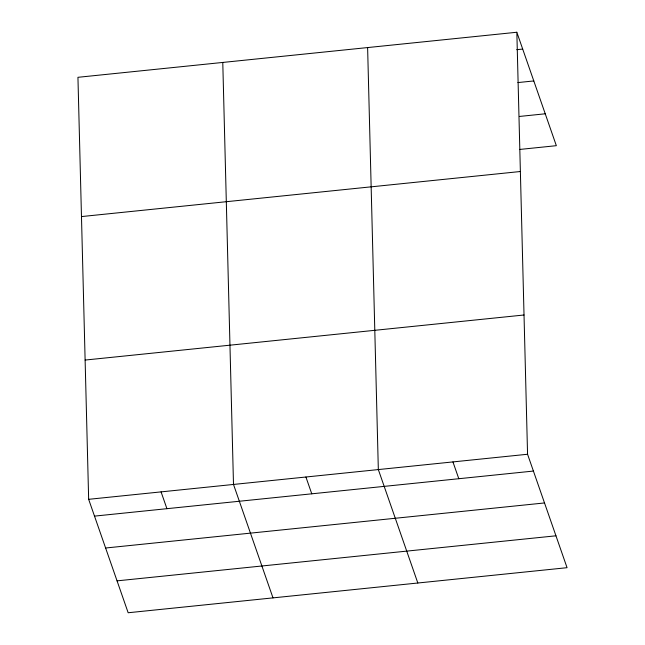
<?xml version="1.0" encoding="UTF-8"?>
<svg xmlns="http://www.w3.org/2000/svg" width="645" height="645" viewBox="0 0 645 645"><rect width="100%" height="100%" fill="white"/><g stroke="black" fill="none" stroke-linecap="round" stroke-linejoin="round"><path stroke-width="0.97" d="M516.838 32.25L77.94 77.311L88.655 499.319L128.162 612.75L567.06 567.689L527.562 454.257L516.838 32.25L556.345 145.681L519.531 149.463M516.726 49.673L522.692 49.06M517.879 82.576L533.802 80.939M519.37 116.455L545.243 113.794M81.48 216.575L520.378 171.514M85.124 360.055L524.022 314.994M88.655 499.319L527.562 454.257M94.509 516.121L533.415 471.06M105.611 548.008L544.517 502.947M117.051 580.863L555.958 535.801M452.943 461.917L458.797 478.719M417.831 583.007L378.333 469.576L367.618 47.569M305.915 477.01L311.769 493.82M272.996 597.883L233.498 484.443L222.775 62.444M161.073 491.885L166.926 508.687"/></g></svg>
